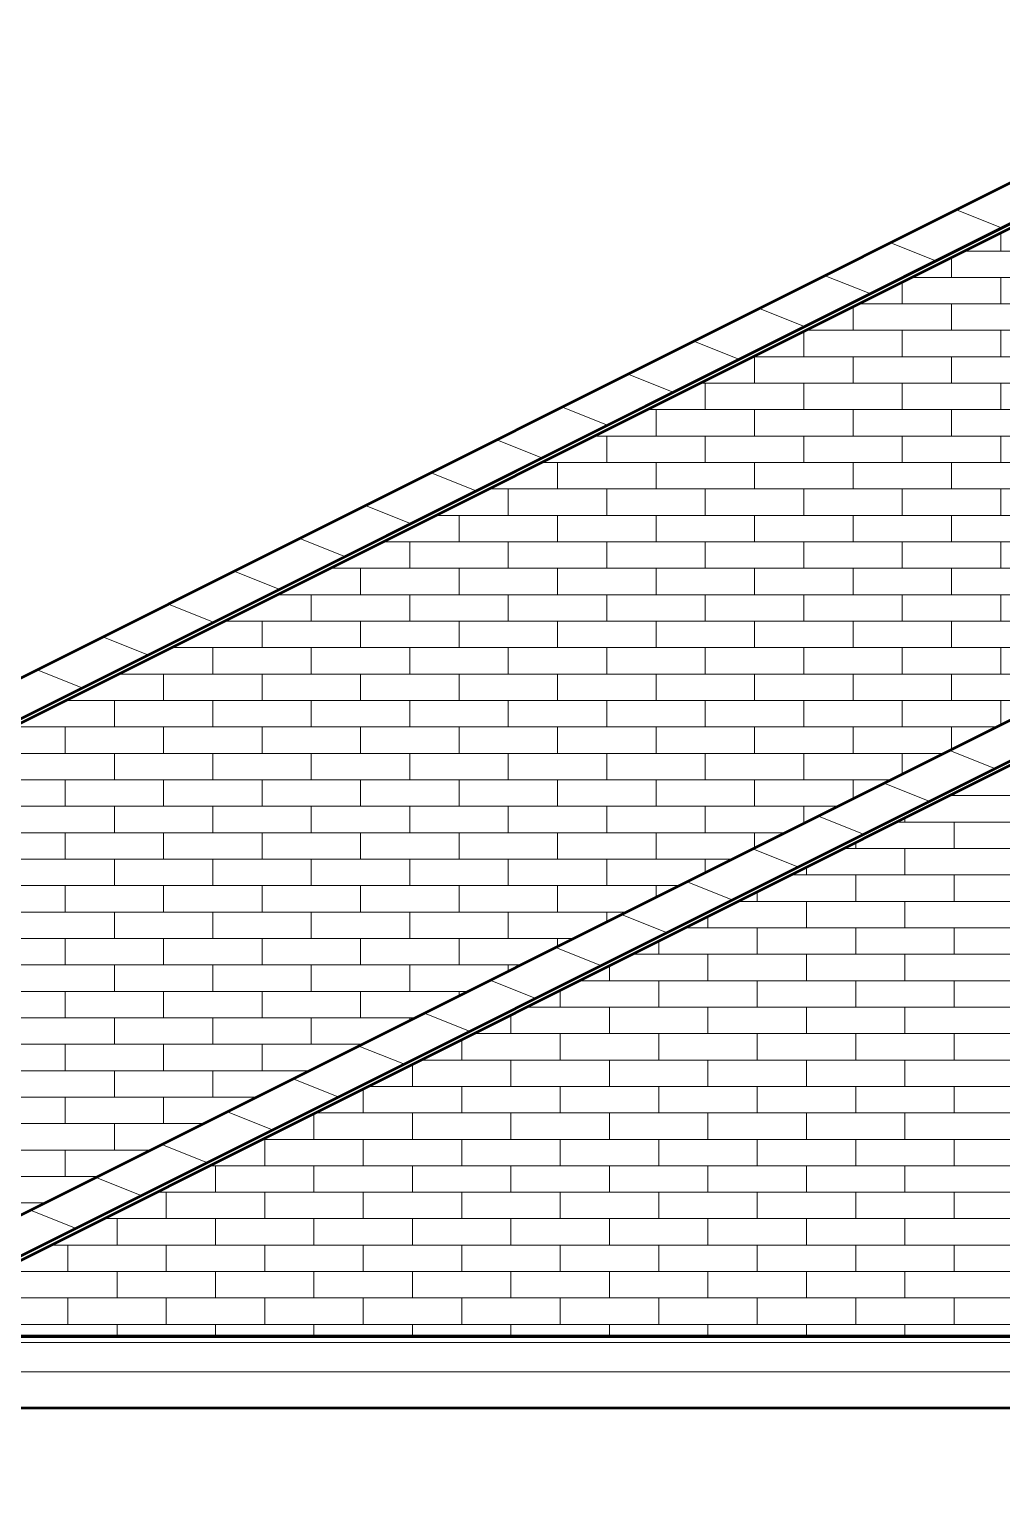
# Model space of a CAD drawing. Header units: inches. Extents: x -382 to 454, y -18 to 290.
# Drawn here: x -173.2 to -74.5, y 136.1 to 284.8 of the extents above; entities that cross this region are included whole.
import ezdxf

# ---------------------------------------------------------------- set-up
doc = ezdxf.new("R2010")
doc.units = ezdxf.units.IN
doc.header["$LTSCALE"] = 96
doc.header["$MEASUREMENT"] = 0
doc.layers.add('CAD_  Default_Lines', color=7, linetype='Continuous', lineweight=18, true_color=0x000000)
doc.layers.add('CAD_  Default_Patterns', color=7, linetype='Continuous', lineweight=18, true_color=0x000000)

msp = doc.modelspace()

# ---------------------------------------------------------------- linework, layer by layer
at = {"layer": 'CAD_  Default_Lines', "color": 18, "linetype": 'Continuous', "lineweight": 50, "true_color": 0x000000, "transparency": 33554687}
for p, q in [((-42.4, 284.81), (-378.45, 116.79)), ((-39.64, 281.61), (-370.27, 116.29)), ((-39.64, 282.05), (-370.17, 116.79)), ((-56.33, 223.34), (-197.49, 152.76)), ((-56.33, 218.76), (-189.32, 152.26)), ((-189.22, 152.76), (-56.33, 219.21)), ((-197.42, 152.24), (84.77, 152.24)), ((84.71, 152.13), (-197.37, 152.13)), ((84.71, 144.88), (-197.37, 144.88))]:
    msp.add_line(p, q, dxfattribs=at)
at = {"layer": 'CAD_  Default_Lines', "color": 18, "linetype": 'Continuous', "lineweight": 18, "true_color": 0x000000, "transparency": 33554687}
for p, q in [((88.71, 151.57), (-201.37, 151.57)), ((-200.37, 148.57), (87.71, 148.57))]:
    msp.add_line(p, q, dxfattribs=at)
at = {"layer": 'CAD_  Default_Patterns', "color": 18, "linetype": 'Continuous', "lineweight": 0, "true_color": 0x000000, "transparency": 33554687}
for p, q in [((-370.4, 116.79), (-39.71, 282.13)), ((-79.06, 266.48), (-74.59, 264.69)), ((-74.56, 264.14), (-74.56, 262.31)), ((-85.73, 263.15), (-81.26, 261.36)), ((-78.22, 262.31), (40.43, 262.31)), ((-77.92, 263.02), (-77.8, 262.97)), ((-79.56, 261.64), (-79.56, 259.63)), ((-92.4, 259.81), (-87.92, 258.02)), ((-84.59, 259.69), (-84.47, 259.64)), ((-84.56, 259.14), (-84.56, 256.95)), ((-83.59, 259.63), (35.07, 259.63)), ((-74.56, 259.63), (-74.56, 256.95)), ((-99.06, 256.48), (-94.59, 254.69)), ((-91.26, 256.36), (-91.13, 256.31)), ((-89.56, 256.64), (-89.56, 254.27)), ((-88.96, 256.95), (29.7, 256.95)), ((-79.56, 256.95), (-79.56, 254.27)), ((-105.73, 253.15), (-101.26, 251.36)), ((-97.92, 253.02), (-97.8, 252.97)), ((-94.56, 254.14), (-94.56, 251.58)), ((-94.32, 254.27), (24.33, 254.27)), ((-84.56, 254.27), (-84.56, 251.58)), ((-74.56, 254.27), (-74.56, 251.58)), ((-99.69, 251.58), (20.45, 251.58)), ((-99.56, 251.58), (-99.56, 248.9)), ((-89.56, 251.58), (-89.56, 248.9)), ((-79.56, 251.58), (-79.56, 248.9)), ((-112.4, 249.81), (-107.92, 248.02)), ((-105.06, 248.9), (17.17, 248.9)), ((-104.59, 249.69), (-104.47, 249.64)), ((-104.56, 248.9), (-104.56, 246.22)), ((-94.56, 248.9), (-94.56, 246.22)), ((-84.56, 248.9), (-84.56, 246.22)), ((-74.56, 248.9), (-74.56, 246.22)), ((-119.06, 246.48), (-114.59, 244.69)), ((-111.26, 246.36), (-111.13, 246.31)), ((-110.42, 246.22), (20.45, 246.22)), ((-109.56, 246.22), (-109.56, 243.53)), ((-99.56, 246.22), (-99.56, 243.53)), ((-89.56, 246.22), (-89.56, 243.53)), ((-79.56, 246.22), (-79.56, 243.53)), ((-125.73, 243.15), (-121.26, 241.36)), ((-117.92, 243.02), (-117.8, 242.97)), ((-115.79, 243.53), (28.87, 243.53)), ((-114.56, 243.53), (-114.56, 240.85)), ((-104.56, 243.53), (-104.56, 240.85)), ((-94.56, 243.53), (-94.56, 240.85)), ((-84.56, 243.53), (-84.56, 240.85)), ((-74.56, 243.53), (-74.56, 240.85)), ((-132.4, 239.81), (-127.92, 238.02)), ((-124.59, 239.69), (-124.47, 239.64)), ((-121.15, 240.85), (33.07, 240.85)), ((-119.56, 240.85), (-119.56, 238.17)), ((-109.56, 240.85), (-109.56, 238.17)), ((-99.56, 240.85), (-99.56, 238.17)), ((-89.56, 240.85), (-89.56, 238.17)), ((-79.56, 240.85), (-79.56, 238.17)), ((-126.52, 238.17), (34.8, 238.17)), ((-124.56, 238.17), (-124.56, 235.48)), ((-114.56, 238.17), (-114.56, 235.48)), ((-104.56, 238.17), (-104.56, 235.48)), ((-94.56, 238.17), (-94.56, 235.48)), ((-84.56, 238.17), (-84.56, 235.48)), ((-74.56, 238.17), (-74.56, 235.48)), ((-139.06, 236.48), (-134.59, 234.69)), ((-131.89, 235.48), (36.6, 235.48)), ((-131.26, 236.36), (-131.13, 236.31)), ((-129.56, 235.48), (-129.56, 232.8)), ((-119.56, 235.48), (-119.56, 232.8)), ((-109.56, 235.48), (-109.56, 232.8)), ((-99.56, 235.48), (-99.56, 232.8)), ((-89.56, 235.48), (-89.56, 232.8)), ((-79.56, 235.48), (-79.56, 232.8)), ((-145.73, 233.15), (-141.26, 231.36)), ((-137.92, 233.02), (-137.8, 232.97)), ((-137.25, 232.8), (38.8, 232.8)), ((-134.56, 232.8), (-134.56, 230.12)), ((-124.56, 232.8), (-124.56, 230.12)), ((-114.56, 232.8), (-114.56, 230.12)), ((-104.56, 232.8), (-104.56, 230.12)), ((-94.56, 232.8), (-94.56, 230.12)), ((-84.56, 232.8), (-84.56, 230.12)), ((-74.56, 232.8), (-74.56, 230.12)), ((-152.4, 229.81), (-147.92, 228.02)), ((-144.59, 229.69), (-144.47, 229.64)), ((-142.62, 230.12), (38.8, 230.12)), ((-139.56, 230.12), (-139.56, 227.43)), ((-129.56, 230.12), (-129.56, 227.43)), ((-119.56, 230.12), (-119.56, 227.43)), ((-109.56, 230.12), (-109.56, 227.43)), ((-99.56, 230.12), (-99.56, 227.43)), ((-89.56, 230.12), (-89.56, 227.43)), ((-79.56, 230.12), (-79.56, 227.43)), ((-159.06, 226.48), (-154.59, 224.69)), ((-151.26, 226.36), (-151.13, 226.31)), ((-147.99, 227.43), (38.8, 227.43)), ((-144.56, 227.43), (-144.56, 224.75)), ((-134.56, 227.43), (-134.56, 224.75)), ((-124.56, 227.43), (-124.56, 224.75)), ((-114.56, 227.43), (-114.56, 224.75)), ((-104.56, 227.43), (-104.56, 224.75)), ((-94.56, 227.43), (-94.56, 224.75)), ((-84.56, 227.43), (-84.56, 224.75)), ((-74.56, 227.43), (-74.56, 224.75)), ((-153.35, 224.75), (38.8, 224.75)), ((-149.56, 224.75), (-149.56, 222.07)), ((-139.56, 224.75), (-139.56, 222.07)), ((-129.56, 224.75), (-129.56, 222.07)), ((-119.56, 224.75), (-119.56, 222.07)), ((-109.56, 224.75), (-109.56, 222.07)), ((-99.56, 224.75), (-99.56, 222.07)), ((-89.56, 224.75), (-89.56, 222.07)), ((-79.56, 224.75), (-79.56, 222.07)), ((-165.73, 223.15), (-161.26, 221.36)), ((-158.72, 222.07), (-58.88, 222.07)), ((-157.92, 223.02), (-157.8, 222.97)), ((-154.56, 222.07), (-154.56, 219.38)), ((-144.56, 222.07), (-144.56, 219.38)), ((-134.56, 222.07), (-134.56, 219.38)), ((-124.56, 222.07), (-124.56, 219.38)), ((-114.56, 222.07), (-114.56, 219.38)), ((-104.56, 222.07), (-104.56, 219.38)), ((-94.56, 222.07), (-94.56, 219.38)), ((-84.56, 222.07), (-84.56, 219.38)), ((-74.56, 222.07), (-74.56, 219.38)), ((-189.44, 152.76), (-56.33, 219.32)), ((-172.4, 219.81), (-167.92, 218.02)), ((-164.59, 219.69), (-164.47, 219.64)), ((-164.09, 219.38), (-64.25, 219.38)), ((-159.56, 219.38), (-159.56, 216.7)), ((-149.56, 219.38), (-149.56, 216.7)), ((-139.56, 219.38), (-139.56, 216.7)), ((-129.56, 219.38), (-129.56, 216.7)), ((-119.56, 219.38), (-119.56, 216.7)), ((-109.56, 219.38), (-109.56, 216.7)), ((-99.56, 219.38), (-99.56, 216.7)), ((-89.56, 219.38), (-89.56, 216.7)), ((-79.56, 219.38), (-79.56, 216.7)), ((-171.26, 216.36), (-171.13, 216.31)), ((-169.45, 216.7), (-69.62, 216.7)), ((-164.56, 216.7), (-164.56, 214.02)), ((-154.56, 216.7), (-154.56, 214.02)), ((-144.56, 216.7), (-144.56, 214.02)), ((-134.56, 216.7), (-134.56, 214.02)), ((-124.56, 216.7), (-124.56, 214.02)), ((-114.56, 216.7), (-114.56, 214.02)), ((-104.56, 216.7), (-104.56, 214.02)), ((-94.56, 216.7), (-94.56, 214.02)), ((-84.56, 216.7), (-84.56, 214.02)), ((-74.56, 216.7), (-74.56, 214.23)), ((-174.82, 214.02), (-74.98, 214.02)), ((-169.56, 214.02), (-169.56, 211.33)), ((-159.56, 214.02), (-159.56, 211.33)), ((-149.56, 214.02), (-149.56, 211.33)), ((-139.56, 214.02), (-139.56, 211.33)), ((-129.56, 214.02), (-129.56, 211.33)), ((-119.56, 214.02), (-119.56, 211.33)), ((-109.56, 214.02), (-109.56, 211.33)), ((-99.56, 214.02), (-99.56, 211.33)), ((-89.56, 214.02), (-89.56, 211.33)), ((-79.56, 214.02), (-79.56, 211.73)), ((-180.19, 211.33), (-80.35, 211.33)), ((-164.56, 211.33), (-164.56, 208.65)), ((-154.56, 211.33), (-154.56, 208.65)), ((-144.56, 211.33), (-144.56, 208.65)), ((-134.56, 211.33), (-134.56, 208.65)), ((-124.56, 211.33), (-124.56, 208.65)), ((-114.56, 211.33), (-114.56, 208.65)), ((-104.56, 211.33), (-104.56, 208.65)), ((-94.56, 211.33), (-94.56, 208.65)), ((-84.56, 211.33), (-84.56, 209.23)), ((-79.74, 211.64), (-75.26, 209.85)), ((-185.55, 208.65), (-85.72, 208.65)), ((-169.56, 208.65), (-169.56, 205.97)), ((-159.56, 208.65), (-159.56, 205.97)), ((-149.56, 208.65), (-149.56, 205.97)), ((-139.56, 208.65), (-139.56, 205.97)), ((-129.56, 208.65), (-129.56, 205.97)), ((-119.56, 208.65), (-119.56, 205.97)), ((-109.56, 208.65), (-109.56, 205.97)), ((-99.56, 208.65), (-99.56, 205.97)), ((-89.56, 208.65), (-89.56, 206.73)), ((-86.4, 208.31), (-81.93, 206.52)), ((-78.6, 208.18), (-78.47, 208.13)), ((-79.73, 207.06), (-32.92, 207.06)), ((-79.29, 207.28), (-79.29, 207.06)), ((-190.92, 205.97), (-91.08, 205.97)), ((-164.56, 205.97), (-164.56, 203.28)), ((-154.56, 205.97), (-154.56, 203.28)), ((-144.56, 205.97), (-144.56, 203.28)), ((-134.56, 205.97), (-134.56, 203.28)), ((-124.56, 205.97), (-124.56, 203.28)), ((-114.56, 205.97), (-114.56, 203.28)), ((-104.56, 205.97), (-104.56, 203.28)), ((-94.56, 205.97), (-94.56, 204.23)), ((-93.07, 204.97), (-88.6, 203.18)), ((-85.26, 204.85), (-85.14, 204.8)), ((-85.1, 204.37), (-27.56, 204.37)), ((-84.29, 204.78), (-84.29, 204.37)), ((-79.29, 204.37), (-79.29, 201.69)), ((-196.29, 203.28), (-96.45, 203.28)), ((-169.56, 203.28), (-169.56, 200.6)), ((-159.56, 203.28), (-159.56, 200.6)), ((-149.56, 203.28), (-149.56, 200.6)), ((-139.56, 203.28), (-139.56, 200.6)), ((-129.56, 203.28), (-129.56, 200.6)), ((-119.56, 203.28), (-119.56, 200.6)), ((-109.56, 203.28), (-109.56, 200.6)), ((-99.56, 203.28), (-99.56, 201.73)), ((-89.29, 202.28), (-89.29, 201.69)), ((-99.74, 201.64), (-95.26, 199.85)), ((-91.93, 201.52), (-91.81, 201.47)), ((-90.47, 201.69), (-22.19, 201.69)), ((-84.29, 201.69), (-84.29, 199.01)), ((-201.65, 200.6), (-101.82, 200.6)), ((-164.56, 200.6), (-164.56, 197.92)), ((-154.56, 200.6), (-154.56, 197.92)), ((-144.56, 200.6), (-144.56, 197.92)), ((-134.56, 200.6), (-134.56, 197.92)), ((-124.56, 200.6), (-124.56, 197.92)), ((-114.56, 200.6), (-114.56, 197.92)), ((-104.56, 200.6), (-104.56, 199.23)), ((-94.29, 199.78), (-94.29, 199.01)), ((-207.02, 197.92), (-107.18, 197.92)), ((-169.56, 197.92), (-169.56, 195.23)), ((-159.56, 197.92), (-159.56, 195.23)), ((-149.56, 197.92), (-149.56, 195.23)), ((-139.56, 197.92), (-139.56, 195.23)), ((-129.56, 197.92), (-129.56, 195.23)), ((-119.56, 197.92), (-119.56, 195.23)), ((-109.56, 197.92), (-109.56, 196.73)), ((-106.4, 198.31), (-101.93, 196.52)), ((-98.6, 198.18), (-98.47, 198.13)), ((-95.83, 199.01), (-16.82, 199.01)), ((-89.29, 199.01), (-89.29, 196.32)), ((-79.29, 199.01), (-79.29, 196.32)), ((-101.2, 196.32), (-11.46, 196.32)), ((-99.29, 197.28), (-99.29, 196.32)), ((-94.29, 196.32), (-94.29, 193.64)), ((-84.29, 196.32), (-84.29, 193.64)), ((-212.39, 195.23), (-112.55, 195.23)), ((-164.56, 195.23), (-164.56, 192.55)), ((-154.56, 195.23), (-154.56, 192.55)), ((-144.56, 195.23), (-144.56, 192.55)), ((-134.56, 195.23), (-134.56, 192.55)), ((-124.56, 195.23), (-124.56, 192.55)), ((-114.56, 195.23), (-114.56, 194.23)), ((-113.07, 194.97), (-108.6, 193.18)), ((-105.26, 194.85), (-105.14, 194.8)), ((-106.57, 193.64), (-6.09, 193.64)), ((-104.29, 194.78), (-104.29, 193.64)), ((-99.29, 193.64), (-99.29, 190.96)), ((-89.29, 193.64), (-89.29, 190.96)), ((-79.29, 193.64), (-79.29, 190.96)), ((-217.75, 192.55), (-117.92, 192.55)), ((-169.56, 192.55), (-169.56, 189.87)), ((-159.56, 192.55), (-159.56, 189.87)), ((-149.56, 192.55), (-149.56, 189.87)), ((-139.56, 192.55), (-139.56, 189.87)), ((-129.56, 192.55), (-129.56, 189.87)), ((-119.56, 192.55), (-119.56, 191.73)), ((-109.29, 192.28), (-109.29, 190.96)), ((-119.74, 191.64), (-115.26, 189.85)), ((-111.93, 191.52), (-111.81, 191.47)), ((-111.93, 190.96), (-0.72, 190.96)), ((-104.29, 190.96), (-104.29, 188.27)), ((-94.29, 190.96), (-94.29, 188.27)), ((-84.29, 190.96), (-84.29, 188.27)), ((-223.12, 189.87), (-123.28, 189.87)), ((-164.56, 189.87), (-164.56, 187.18)), ((-154.56, 189.87), (-154.56, 187.18)), ((-144.56, 189.87), (-144.56, 187.18)), ((-134.56, 189.87), (-134.56, 187.18)), ((-124.56, 189.87), (-124.56, 189.23)), ((-114.29, 189.78), (-114.29, 188.27)), ((-126.4, 188.31), (-121.93, 186.52)), ((-118.6, 188.18), (-118.47, 188.13)), ((-117.3, 188.27), (4.64, 188.27)), ((-109.29, 188.27), (-109.29, 185.59)), ((-99.29, 188.27), (-99.29, 185.59)), ((-89.29, 188.27), (-89.29, 185.59)), ((-79.29, 188.27), (-79.29, 185.59)), ((-228.49, 187.18), (-128.65, 187.18)), ((-169.56, 187.18), (-169.56, 184.5)), ((-159.56, 187.18), (-159.56, 184.5)), ((-149.56, 187.18), (-149.56, 184.5)), ((-139.56, 187.18), (-139.56, 184.5)), ((-129.56, 187.18), (-129.56, 186.73)), ((-119.29, 187.28), (-119.29, 185.59)), ((-233.85, 184.5), (-134.02, 184.5)), ((-164.56, 184.5), (-164.56, 181.82)), ((-154.56, 184.5), (-154.56, 181.82)), ((-144.56, 184.5), (-144.56, 181.82)), ((-134.56, 184.5), (-134.56, 184.23)), ((-133.07, 184.97), (-128.6, 183.18)), ((-125.26, 184.85), (-125.14, 184.8)), ((-124.29, 184.78), (-124.29, 182.91)), ((-122.67, 185.59), (10.01, 185.59)), ((-114.29, 185.59), (-114.29, 182.91)), ((-104.29, 185.59), (-104.29, 182.91)), ((-94.29, 185.59), (-94.29, 182.91)), ((-84.29, 185.58), (-84.29, 182.91)), ((-128.03, 182.91), (15.38, 182.91)), ((-119.29, 182.91), (-119.29, 180.22)), ((-109.29, 182.91), (-109.29, 180.22)), ((-99.29, 182.91), (-99.29, 180.22)), ((-89.29, 182.91), (-89.29, 180.22)), ((-79.29, 182.91), (-79.29, 180.22)), ((-239.22, 181.82), (-139.38, 181.82)), ((-169.56, 181.82), (-169.56, 179.13)), ((-159.56, 181.82), (-159.56, 179.13)), ((-149.56, 181.82), (-149.56, 179.13)), ((-139.74, 181.64), (-135.26, 179.85)), ((-139.56, 181.82), (-139.56, 181.73)), ((-131.93, 181.52), (-131.81, 181.47)), ((-129.29, 182.28), (-129.29, 180.22)), ((-133.4, 180.22), (20.74, 180.22)), ((-124.29, 180.22), (-124.29, 177.54)), ((-114.29, 180.22), (-114.29, 177.54)), ((-104.29, 180.22), (-104.29, 177.54)), ((-94.29, 180.22), (-94.29, 177.54)), ((-84.29, 180.22), (-84.29, 177.54)), ((-244.59, 179.13), (-144.75, 179.13)), ((-164.56, 179.13), (-164.56, 176.45)), ((-154.56, 179.13), (-154.56, 176.45)), ((-134.29, 179.78), (-134.29, 177.54)), ((-146.4, 178.31), (-141.93, 176.52)), ((-139.29, 177.28), (-139.29, 174.86)), ((-138.77, 177.54), (26.11, 177.54)), ((-138.6, 178.18), (-138.47, 178.13)), ((-129.29, 177.54), (-129.29, 174.86)), ((-119.29, 177.54), (-119.29, 174.86)), ((-109.29, 177.54), (-109.29, 174.86)), ((-99.29, 177.54), (-99.29, 174.86)), ((-89.29, 177.54), (-89.29, 174.86)), ((-79.29, 177.54), (-79.29, 174.86)), ((-249.95, 176.45), (-150.12, 176.45)), ((-169.56, 176.45), (-169.56, 173.77)), ((-159.56, 176.45), (-159.56, 173.77)), ((-153.07, 174.97), (-148.6, 173.18)), ((-145.26, 174.85), (-145.14, 174.8)), ((-144.29, 174.78), (-144.29, 172.17)), ((-144.13, 174.86), (31.48, 174.86)), ((-134.29, 174.86), (-134.29, 172.17)), ((-124.29, 174.86), (-124.29, 172.17)), ((-114.29, 174.86), (-114.29, 172.17)), ((-104.29, 174.86), (-104.29, 172.17)), ((-94.29, 174.86), (-94.29, 172.17)), ((-84.29, 174.86), (-84.29, 172.17)), ((-255.32, 173.77), (-155.48, 173.77)), ((-164.56, 173.77), (-164.56, 171.08)), ((-260.69, 171.08), (-160.85, 171.08)), ((-169.56, 171.08), (-169.56, 168.4)), ((-159.74, 171.64), (-155.26, 169.85)), ((-151.93, 171.52), (-151.81, 171.47)), ((-149.5, 172.17), (36.84, 172.17)), ((-149.29, 172.17), (-149.29, 169.49)), ((-139.29, 172.17), (-139.29, 169.49)), ((-129.29, 172.17), (-129.29, 169.49)), ((-119.29, 172.17), (-119.29, 169.49)), ((-109.29, 172.17), (-109.29, 169.49)), ((-99.29, 172.17), (-99.29, 169.49)), ((-89.29, 172.17), (-89.29, 169.49)), ((-79.29, 172.17), (-79.29, 169.49)), ((-266.05, 168.4), (-166.22, 168.4)), ((-166.4, 168.31), (-161.93, 166.52)), ((-158.6, 168.18), (-158.47, 168.13)), ((-154.86, 169.49), (42.21, 169.49)), ((-154.29, 169.49), (-154.29, 166.81)), ((-144.29, 169.49), (-144.29, 166.81)), ((-134.29, 169.49), (-134.29, 166.81)), ((-124.29, 169.49), (-124.29, 166.81)), ((-114.29, 169.49), (-114.29, 166.81)), ((-104.29, 169.49), (-104.29, 166.81)), ((-94.29, 169.49), (-94.29, 166.81)), ((-84.29, 169.49), (-84.29, 166.81)), ((-160.23, 166.81), (47.58, 166.81)), ((-159.29, 166.81), (-159.29, 164.13)), ((-149.29, 166.81), (-149.29, 164.13)), ((-139.29, 166.81), (-139.29, 164.13)), ((-129.29, 166.81), (-129.29, 164.13)), ((-119.29, 166.81), (-119.29, 164.13)), ((-109.29, 166.81), (-109.29, 164.13)), ((-99.29, 166.81), (-99.29, 164.13)), ((-89.29, 166.81), (-89.29, 164.13)), ((-79.29, 166.81), (-79.29, 164.13)), ((-271.42, 165.72), (-171.58, 165.72)), ((-173.07, 164.97), (-168.6, 163.18)), ((-165.6, 164.13), (52.94, 164.13)), ((-165.26, 164.85), (-165.14, 164.8)), ((-164.29, 164.13), (-164.29, 161.44)), ((-154.29, 164.13), (-154.29, 161.44)), ((-144.29, 164.13), (-144.29, 161.44)), ((-134.29, 164.13), (-134.29, 161.44)), ((-124.29, 164.13), (-124.29, 161.44)), ((-114.29, 164.13), (-114.29, 161.44)), ((-104.29, 164.13), (-104.29, 161.44)), ((-94.29, 164.13), (-94.29, 161.44)), ((-84.29, 164.13), (-84.29, 161.44)), ((-171.93, 161.52), (-171.81, 161.47)), ((-170.96, 161.44), (58.31, 161.44)), ((-169.29, 161.44), (-169.29, 158.76)), ((-159.29, 161.44), (-159.29, 158.76)), ((-149.29, 161.44), (-149.29, 158.76)), ((-139.29, 161.44), (-139.29, 158.76)), ((-129.29, 161.44), (-129.29, 158.76)), ((-119.29, 161.44), (-119.29, 158.76)), ((-109.29, 161.44), (-109.29, 158.76)), ((-99.29, 161.44), (-99.29, 158.76)), ((-89.29, 161.44), (-89.29, 158.76)), ((-79.29, 161.44), (-79.29, 158.76)), ((-176.33, 158.76), (63.68, 158.76)), ((-164.29, 158.76), (-164.29, 156.08)), ((-154.29, 158.76), (-154.29, 156.08)), ((-144.29, 158.76), (-144.29, 156.08)), ((-134.29, 158.76), (-134.29, 156.08)), ((-124.29, 158.76), (-124.29, 156.08)), ((-114.29, 158.76), (-114.29, 156.08)), ((-104.29, 158.76), (-104.29, 156.08)), ((-94.29, 158.76), (-94.29, 156.08)), ((-84.29, 158.76), (-84.29, 156.08)), ((-181.7, 156.08), (69.04, 156.08)), ((-169.29, 156.08), (-169.29, 153.39)), ((-159.29, 156.08), (-159.29, 153.39)), ((-149.29, 156.08), (-149.29, 153.39)), ((-139.29, 156.08), (-139.29, 153.39)), ((-129.29, 156.08), (-129.29, 153.39)), ((-119.29, 156.08), (-119.29, 153.39)), ((-109.29, 156.08), (-109.29, 153.39)), ((-99.29, 156.08), (-99.29, 153.39)), ((-89.29, 156.08), (-89.29, 153.39)), ((-79.29, 156.08), (-79.29, 153.39)), ((-187.06, 153.39), (74.41, 153.39)), ((-164.29, 153.39), (-164.29, 152.24)), ((-154.29, 153.39), (-154.29, 152.24)), ((-144.29, 153.39), (-144.29, 152.24)), ((-134.29, 153.39), (-134.29, 152.24)), ((-124.29, 153.39), (-124.29, 152.24)), ((-114.29, 153.39), (-114.29, 152.24)), ((-104.29, 153.39), (-104.29, 152.24)), ((-94.29, 153.39), (-94.29, 152.24)), ((-84.29, 153.39), (-84.29, 152.24))]:
    msp.add_line(p, q, dxfattribs=at)

doc.saveas('drawing.dxf')
